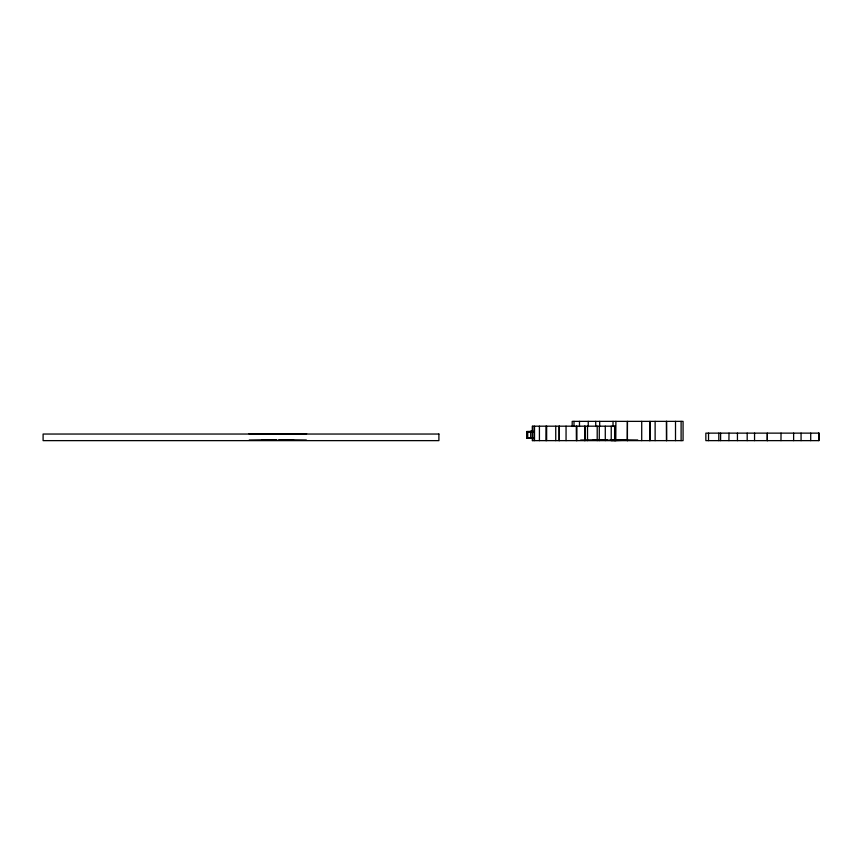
<?xml version="1.0" encoding="UTF-8"?>
<svg xmlns="http://www.w3.org/2000/svg" width="862" height="862" viewBox="0 0 862 862"><rect width="100%" height="100%" fill="white"/><g stroke="black" fill="none" stroke-linecap="round" stroke-linejoin="round"><path stroke-width="1.29" d="M277.812 433.748C274.094 433.715 281.508 433.758 277.79 433.726M611.018 440.504L625.316 440.31L612.074 440.504M270.043 440.04L248.946 440.342L306.656 440.331L284.977 440.04M601.428 440.04L580.341 440.342L638.052 440.331L616.373 440.04M530.69 431.711L533.632 431.657L527.738 431.647L527.738 438.241L533.632 438.252L530.69 438.316L530.69 431.711L533.136 431.711M276.476 440.051L271.142 440.051M607.872 440.051L602.538 440.051M527.738 431.647L531.962 431.593L526.671 431.56L526.671 438.165L531.962 438.198L527.738 438.241M283.9 440.051L278.555 440.051M615.296 440.051L609.94 440.051M526.671 431.56L533.438 431.463L530.389 431.409L532.824 431.409M526.671 438.165L533.438 438.068L530.389 438.004L532.824 438.004M606.309 440.17L592.948 440.32L607.57 440.32M276.562 433.737L279.04 433.737M279.385 433.715L293.92 433.715M530.69 438.316L533.136 438.316M279.385 440.32L293.92 440.31M610.77 440.32L625.381 440.353M593.142 440.353L607.419 440.159M261.757 433.758L276.152 433.758M261.757 440.353L276.152 440.353M818.814 433.133L818.814 440.633M810.711 433.133L810.711 440.633M801.067 433.133L801.067 440.633M793.622 433.133L793.622 440.633M781.037 433.133L780.972 440.633M754.552 433.133L754.552 440.633M747.192 433.133L747.192 440.633M737.441 433.133L737.441 440.633M729.004 433.133L728.918 440.633M720.6 433.133L720.6 440.633M718.8 433.133L718.8 440.633M708.532 433.133L708.532 440.633M681.109 421.367L681.109 440.633M675.506 421.367L675.506 440.633M666.649 421.367L666.649 440.633M666.38 421.367L666.445 440.633M655.12 421.367L655.12 440.633M641.716 421.367L641.716 440.633M627.417 440.633L627.417 421.367L627.299 440.633M615.899 421.367L615.791 440.633M615.22 440.633L615.22 426.184L532.296 426.184L532.296 440.633L683.07 440.633L683.07 421.367L572.185 421.367L572.185 426.507M614.617 426.184L614.617 440.633M613.022 421.367L613.022 426.507M611.233 426.184L611.233 440.633M605.286 426.184L605.286 440.633M599.672 421.367L599.672 426.507M599.316 426.184L599.262 440.633M597.204 426.184L597.204 440.633M595.696 421.367L595.782 426.507M588.24 421.367L588.24 426.507M587.518 426.184L587.518 440.633M584.91 426.184L584.91 440.633M584.824 426.184L584.824 440.633M579.479 421.367L579.479 426.507M576.893 426.184L576.893 440.633M576.301 426.184L576.387 440.633M574.006 421.367L574.006 426.507M566.054 426.184L566.054 440.633M559.233 426.184L559.233 440.633M559.147 426.184L559.147 440.633M555.742 426.184L555.742 440.633M546.648 426.184L546.648 440.633M545.969 426.184L545.915 440.633M539.418 426.184L539.418 440.633M534.515 426.184L534.515 440.633M532.888 426.184L532.888 440.633M262.447 433.683L261.552 433.726L276.185 433.715L262.447 433.683M262.447 440.277L261.552 440.32L276.185 440.32L262.447 440.277M259.063 433.888L257.609 433.952L306.656 433.737L248.946 433.737L259.063 433.888M818.9 433.133L705.849 433.133L705.849 440.633L818.9 440.633L818.9 433.133M438.898 434.039L43.1 434.039L43.1 440.633L438.898 440.633L438.898 434.039M767.32 440.633L767.32 433.133L767.255 440.633M649.916 440.633L649.916 421.367L649.808 440.633"/></g></svg>
